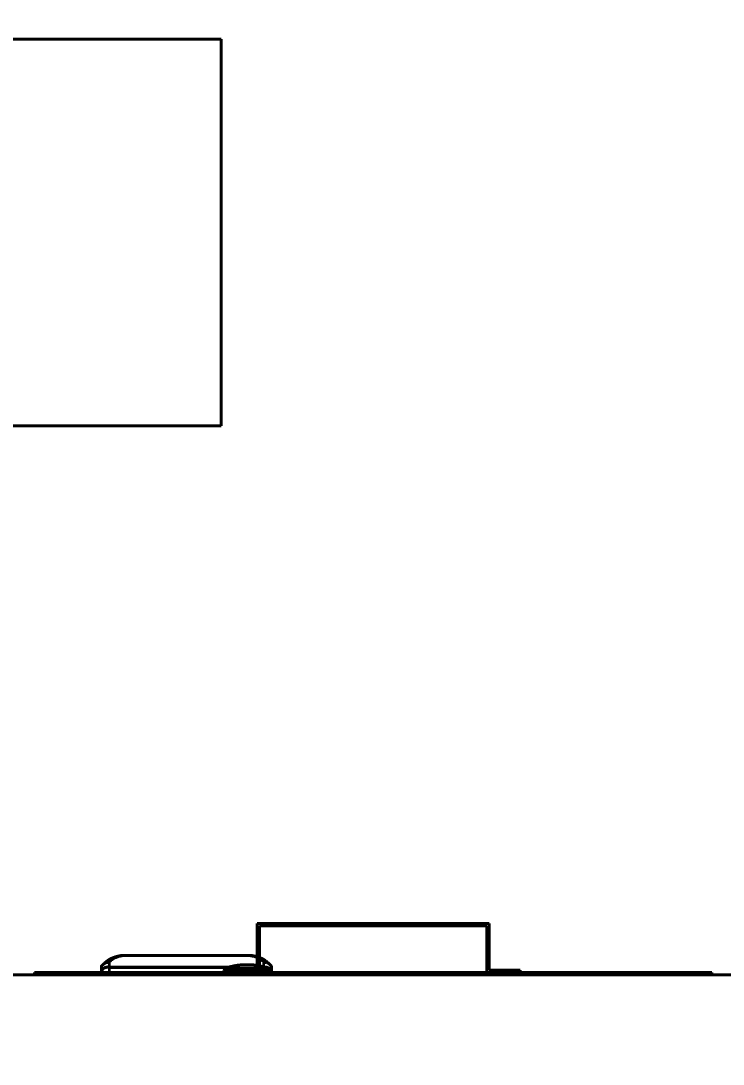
# Model space of a CAD drawing. Header units: millimetres. Extents: x 0 to 11890, y 0 to 8410.
# Drawn here: x 5231 to 5685, y 6522 to 7196 of the extents above; entities that cross this region are included whole.
import ezdxf

# ---------------------------------------------------------------- set-up
doc = ezdxf.new("R2010")
doc.units = ezdxf.units.MM
doc.header["$LTSCALE"] = 10
for name, color, linetype, lineweight in [('가시적인 것(ISO)', 3, 'Continuous', 40), ('가시적인 좁은 것(ISO)', 3, 'Continuous', 35), ('치수(ISO)', 2, 'Continuous', 25)]:
    doc.layers.add(name, color=color, linetype=linetype, lineweight=lineweight)
doc.styles.add('치수 텍스트_PSTEK_POSCO', font='isocp.shx')
doc.dimstyles.new('치수_PSTEK_POSCO', dxfattribs={"dimscale": 10, "dimtxt": 3, "dimasz": 2, "dimexe": 2, "dimexo": 2.5, "dimgap": 1, "dimtad": 1, "dimrnd": 1e-08, "dimdsep": 46, "dimtxsty": '치수 텍스트_PSTEK_POSCO', "dimcen": 0.09, "dimdle": 10, "dimclrd": 7, "dimclre": 7, "dimclrt": 2, "dimadec": 1, "dimazin": 2, "dimtfac": 1, "dimtmove": 0, "dimatfit": 3, "dimfxl": 0, "dimtolj": 1, "dimlwd": -1, "dimlwe": -1, "dimarcsym": 0})

# ---------------------------------------------------------------- blocks, each defined once
blk = doc.blocks.new('*D33')
at = {"layer": 'Defpoints', "color": 0}
for p in [(2184.83, 7619.6), (8116.83, 6944.6), (2184.83, 6219.6)]:
    blk.add_point(p, dxfattribs=at)
at = {"layer": '치수(ISO)', "color": 7}
for p, q in [((2184.83, 6269.6), (2184.83, 7659.6)), ((8116.83, 6994.6), (8116.83, 7659.6)), ((8076.83, 7619.6), (2224.83, 7619.6))]:
    blk.add_line(p, q, dxfattribs=at)
for points in [[(2224.83, 7626.26), (2224.83, 7612.93), (2184.83, 7619.6)], [(8076.83, 7626.26), (8076.83, 7612.93), (8116.83, 7619.6)]]:
    blk.add_solid(points, dxfattribs=at)
at = {"layer": '치수(ISO)', "color": 2, "insert": (5073.92, 7669.62), "char_height": 60, "attachment_point": 4, "style": '치수 텍스트_PSTEK_POSCO'}
blk.add_mtext('\\A1;5932', dxfattribs=at)

msp = doc.modelspace()

# ---------------------------------------------------------------- linework, layer by layer
at = {"layer": '가시적인 것(ISO)'}
for p, q in [((4830.326, 7184.597), (5360.326, 7184.597)), ((5360.326, 6934.597), (5360.326, 7184.597)), ((4830.326, 6934.597), (5360.326, 6934.597)), ((5383.576, 6612.597), (5383.576, 6585.579)), ((5533.576, 6612.597), (5383.576, 6612.597)), ((5533.576, 6582.597), (5533.576, 6612.597)), ((5385.076, 6611.097), (5532.076, 6611.097)), ((5385.076, 6585.303), (5385.076, 6611.097)), ((5532.076, 6611.097), (5532.076, 6581.097)), ((5300.429, 6592.097), (5297.026, 6592.097)), ((5378.627, 6592.097), (5375.224, 6592.097)), ((5372.826, 6591.926), (5302.826, 6591.926)), ((5203.826, 6579.597), (5878.537, 6579.597)), ((5242.576, 6581.097), (5239.576, 6581.097)), ((5239.576, 6581.097), (5239.576, 6579.597)), ((5242.576, 6579.597), (5242.576, 6581.097)), ((5266.576, 6581.097), (5242.576, 6581.097)), ((5266.576, 6581.097), (5268.576, 6581.097)), ((5266.576, 6579.597), (5266.576, 6581.097)), ((5268.576, 6581.097), (5361.835, 6581.097)), ((5268.576, 6581.097), (5268.576, 6579.597)), ((5282.826, 6581.308), (5282.826, 6585.109)), ((5282.826, 6581.097), (5282.826, 6581.308)), ((5361.826, 6580.597), (5361.857, 6582.347)), ((5391.826, 6580.597), (5361.826, 6580.597)), ((5361.826, 6580.597), (5391.826, 6580.597)), ((5361.826, 6580.597), (5361.826, 6579.597)), ((5363.338, 6583.848), (5361.857, 6582.347)), ((5390.315, 6583.848), (5391.796, 6582.347)), ((5391.826, 6580.597), (5391.796, 6582.347)), ((5391.818, 6581.097), (5648.576, 6581.097)), ((5391.826, 6580.597), (5391.826, 6579.597)), ((5392.826, 6585.109), (5392.826, 6581.308)), ((5392.826, 6581.308), (5392.826, 6581.097)), ((5553.576, 6582.597), (5533.576, 6582.597)), ((5553.576, 6581.097), (5553.576, 6582.597)), ((5648.576, 6581.097), (5650.576, 6581.097)), ((5648.576, 6579.597), (5648.576, 6581.097)), ((5674.576, 6581.097), (5650.576, 6581.097)), ((5650.576, 6581.097), (5650.576, 6579.597)), ((5677.576, 6581.097), (5674.576, 6581.097)), ((5674.576, 6581.097), (5674.576, 6579.597)), ((5677.576, 6579.597), (5677.576, 6581.097))]:
    msp.add_line(p, q, dxfattribs=at)
for centre, major_axis, ratio, start_param, end_param in [((5302.826, 6594.513), (6, 0), 0.4311095, 4.3898616, 4.712389), ((5369.621, 6585.2), (-0.053, 0.295), 0.5959472, 6.2789019, 6.2831876), ((5372.826, 6594.513), (6, 0), 0.4311095, 4.712389, 5.0349164)]:
    msp.add_ellipse(centre, major_axis=major_axis, ratio=ratio, start_param=start_param, end_param=end_param, dxfattribs=at)
for points, knots in [([(5294.624, 6591.836), (5294.715, 6591.855), (5294.805, 6591.873), (5294.895, 6591.89), (5294.987, 6591.907), (5295.079, 6591.924), (5295.17, 6591.939), (5295.263, 6591.955), (5295.356, 6591.969), (5295.449, 6591.983), (5295.5, 6591.99), (5295.55, 6591.997), (5295.601, 6592.003), (5295.673, 6592.013), (5295.746, 6592.022), (5295.819, 6592.03), (5295.888, 6592.037), (5295.957, 6592.044), (5296.026, 6592.051), (5296.054, 6592.053), (5296.082, 6592.056), (5296.111, 6592.058), (5296.148, 6592.061), (5296.186, 6592.064), (5296.223, 6592.067), (5296.24, 6592.068), (5296.258, 6592.07), (5296.275, 6592.071), (5296.289, 6592.072), (5296.302, 6592.073), (5296.316, 6592.074), (5296.33, 6592.075), (5296.344, 6592.075), (5296.357, 6592.076), (5296.375, 6592.077), (5296.392, 6592.078), (5296.41, 6592.079), (5296.42, 6592.08), (5296.43, 6592.081), (5296.44, 6592.081), (5296.489, 6592.084), (5296.537, 6592.086), (5296.586, 6592.088), (5296.641, 6592.09), (5296.697, 6592.092), (5296.752, 6592.094), (5296.759, 6592.094), (5296.766, 6592.094), (5296.772, 6592.094), (5296.818, 6592.095), (5296.863, 6592.096), (5296.909, 6592.096), (5296.957, 6592.097), (5297.006, 6592.097), (5297.055, 6592.097), (5297.1, 6592.097), (5297.146, 6592.097), (5297.191, 6592.096), (5297.196, 6592.096), (5297.202, 6592.096), (5297.207, 6592.096), (5297.212, 6592.095), (5297.218, 6592.095), (5297.223, 6592.095), (5297.228, 6592.095), (5297.233, 6592.095), (5297.239, 6592.095), (5297.244, 6592.095), (5297.249, 6592.095), (5297.254, 6592.095), (5297.26, 6592.095), (5297.265, 6592.094), (5297.27, 6592.094), (5297.31, 6592.093), (5297.351, 6592.092), (5297.391, 6592.091), (5297.428, 6592.09), (5297.465, 6592.088), (5297.501, 6592.087), (5297.535, 6592.085), (5297.569, 6592.084), (5297.602, 6592.082), (5297.633, 6592.08), (5297.663, 6592.079), (5297.693, 6592.077), (5297.72, 6592.075), (5297.747, 6592.074), (5297.774, 6592.072), (5297.798, 6592.07), (5297.822, 6592.069), (5297.846, 6592.067), (5297.866, 6592.066), (5297.887, 6592.064), (5297.908, 6592.063), (5297.926, 6592.061), (5297.943, 6592.06), (5297.962, 6592.06), (5297.97, 6592.059), (5297.979, 6592.059), (5297.988, 6592.059)], [0, 0, 0, 0, 0.0002782366, 0.0002782366, 0.0002782366, 0.0005605541, 0.0005605541, 0.0005605541, 0.0008464323, 0.0008464323, 0.0008464323, 0.001001373, 0.001001373, 0.001001373, 0.0012249284, 0.0012249284, 0.0012249284, 0.0014377087, 0.0014377087, 0.0014377087, 0.0015241652, 0.0015241652, 0.0015241652, 0.0016398396, 0.0016398396, 0.0016398396, 0.0016928743, 0.0016928743, 0.0016928743, 0.0017351528, 0.0017351528, 0.0017351528, 0.0017774767, 0.0017774767, 0.0017774767, 0.0018314305, 0.0018314305, 0.0018314305, 0.001862285, 0.001862285, 0.001862285, 0.0020125759, 0.0020125759, 0.0020125759, 0.0021833571, 0.0021833571, 0.0021833571, 0.0022038293, 0.0022038293, 0.0022038293, 0.0023438397, 0.0023438397, 0.0023438397, 0.002494075, 0.002494075, 0.002494075, 0.0026341018, 0.0026341018, 0.0026341018, 0.0026503416, 0.0026503416, 0.0026503416, 0.0026665889, 0.0026665889, 0.0026665889, 0.0026828443, 0.0026828443, 0.0026828443, 0.0026991084, 0.0026991084, 0.0026991084, 0.0027153818, 0.0027153818, 0.0027153818, 0.0028389585, 0.0028389585, 0.0028389585, 0.0029523794, 0.0029523794, 0.0029523794, 0.003055652, 0.003055652, 0.003055652, 0.0031487834, 0.0031487834, 0.0031487834, 0.0032317941, 0.0032317941, 0.0032317941, 0.0033047538, 0.0033047538, 0.0033047538, 0.0033679015, 0.0033679015, 0.0033679015, 0.0034221447, 0.0034221447, 0.0034221447, 0.0034487741, 0.0034487741, 0.0034487741, 0.0034487741]), ([(5300.925, 6592.059), (5300.873, 6592.066), (5300.822, 6592.073), (5300.649, 6592.091), (5300.534, 6592.097), (5300.428, 6592.097)], [-0.883783758, -0.883783758, -0.883783758, -0.883783758, -0.864738122, -0.864738122, -0.81774663, -0.81774663, -0.81774663, -0.81774663]), ([(5375.224, 6592.097), (5375.089, 6592.097), (5374.95, 6592.087), (5374.784, 6592.067), (5374.756, 6592.063), (5374.728, 6592.059)], [0.677428624, 0.677428624, 0.677428624, 0.677428624, 0.744888063, 0.744888063, 0.758175336, 0.758175336, 0.758175336, 0.758175336]), ([(5377.665, 6592.059), (5377.859, 6592.059), (5378.437, 6592.134), (5379.915, 6592.035), (5380.471, 6591.953), (5381.028, 6591.836)], [-0.44873377, -0.44873377, -0.44873377, -0.44873377, -0.17185275, -0.17185275, -0.00000103, -0.00000103, -0.00000103, -0.00000103]), ([(5282.826, 6585.109), (5282.826, 6585.109), (5282.826, 6585.109), (5282.826, 6585.109), (5282.826, 6585.109), (5282.826, 6585.109), (5282.826, 6585.109), (5282.826, 6585.109), (5282.826, 6585.109), (5282.827, 6585.109), (5282.827, 6585.11), (5282.839, 6585.121), (5282.888, 6585.17), (5283.108, 6585.387), (5283.259, 6585.537), (5283.596, 6585.866), (5283.69, 6585.957), (5283.885, 6586.147), (5283.98, 6586.238), (5284.084, 6586.337)], [-0.59188901, -0.59188901, -0.59188901, -0.59188901, -0.59141839, -0.59141839, -0.59088562, -0.59088562, -0.58969579, -0.58969579, -0.58600408, -0.58600408, -0.5549564, -0.5549564, -0.29647262, -0.29647262, -0.10710822, -0.10710822, -0.04732978, -0.04732978, -0.000001, -0.000001, -0.000001, -0.000001]), ([(5284.084, 6586.337), (5284.215, 6586.463), (5284.348, 6586.59), (5284.484, 6586.717), (5284.62, 6586.845), (5284.759, 6586.974), (5284.902, 6587.103), (5284.92, 6587.12), (5284.938, 6587.136), (5284.956, 6587.152), (5285.037, 6587.226), (5285.12, 6587.3), (5285.203, 6587.375), (5285.248, 6587.415), (5285.294, 6587.455), (5285.34, 6587.495), (5285.38, 6587.531), (5285.421, 6587.566), (5285.461, 6587.601), (5285.497, 6587.632), (5285.532, 6587.663), (5285.568, 6587.694), (5285.622, 6587.74), (5285.676, 6587.786), (5285.731, 6587.832), (5285.755, 6587.853), (5285.78, 6587.873), (5285.804, 6587.893), (5285.826, 6587.912), (5285.849, 6587.931), (5285.871, 6587.95), (5285.919, 6587.989), (5285.967, 6588.029), (5286.015, 6588.068), (5286.026, 6588.077), (5286.037, 6588.086), (5286.048, 6588.095), (5286.131, 6588.162), (5286.215, 6588.23), (5286.301, 6588.297), (5286.305, 6588.301), (5286.31, 6588.305), (5286.315, 6588.309), (5286.396, 6588.373), (5286.479, 6588.437), (5286.564, 6588.502), (5286.587, 6588.519), (5286.61, 6588.537), (5286.634, 6588.555), (5286.701, 6588.605), (5286.769, 6588.656), (5286.838, 6588.707), (5286.883, 6588.74), (5286.929, 6588.773), (5286.975, 6588.806), (5287.025, 6588.842), (5287.075, 6588.878), (5287.126, 6588.913), (5287.197, 6588.963), (5287.27, 6589.013), (5287.344, 6589.063), (5287.372, 6589.082), (5287.4, 6589.101), (5287.429, 6589.12), (5287.455, 6589.138), (5287.481, 6589.155), (5287.507, 6589.172), (5287.533, 6589.19), (5287.56, 6589.207), (5287.586, 6589.224), (5287.639, 6589.258), (5287.692, 6589.293), (5287.746, 6589.327), (5287.818, 6589.372), (5287.89, 6589.417), (5287.964, 6589.461), (5288.001, 6589.484), (5288.039, 6589.506), (5288.077, 6589.529), (5288.115, 6589.551), (5288.154, 6589.574), (5288.193, 6589.597), (5288.211, 6589.607), (5288.229, 6589.617), (5288.247, 6589.628), (5288.269, 6589.64), (5288.29, 6589.653), (5288.312, 6589.665), (5288.319, 6589.669), (5288.326, 6589.673), (5288.333, 6589.677), (5288.337, 6589.679), (5288.34, 6589.68), (5288.343, 6589.682), (5288.353, 6589.688), (5288.363, 6589.694), (5288.373, 6589.699), (5288.389, 6589.708), (5288.405, 6589.717), (5288.42, 6589.725), (5288.425, 6589.728), (5288.43, 6589.731), (5288.435, 6589.733), (5288.516, 6589.778), (5288.598, 6589.822), (5288.681, 6589.866), (5288.712, 6589.882), (5288.743, 6589.898), (5288.773, 6589.913), (5288.908, 6589.983), (5289.045, 6590.05), (5289.183, 6590.115), (5289.267, 6590.155), (5289.352, 6590.195), (5289.437, 6590.233), (5289.458, 6590.243), (5289.479, 6590.252), (5289.5, 6590.261), (5289.522, 6590.271), (5289.543, 6590.281), (5289.565, 6590.29), (5289.608, 6590.309), (5289.651, 6590.328), (5289.693, 6590.346), (5289.862, 6590.419), (5290.033, 6590.489), (5290.206, 6590.557), (5290.222, 6590.563), (5290.237, 6590.569), (5290.253, 6590.575), (5290.406, 6590.635), (5290.561, 6590.692), (5290.718, 6590.749), (5290.821, 6590.786), (5290.925, 6590.822), (5291.03, 6590.858), (5291.095, 6590.88), (5291.161, 6590.903), (5291.227, 6590.924), (5291.426, 6590.99), (5291.627, 6591.054), (5291.83, 6591.115), (5291.965, 6591.156), (5292.1, 6591.196), (5292.237, 6591.235), (5292.374, 6591.274), (5292.511, 6591.312), (5292.649, 6591.35), (5292.787, 6591.387), (5292.926, 6591.424), (5293.065, 6591.46), (5293.122, 6591.475), (5293.179, 6591.49), (5293.236, 6591.505), (5293.319, 6591.526), (5293.401, 6591.546), (5293.484, 6591.567), (5293.565, 6591.587), (5293.646, 6591.607), (5293.728, 6591.627), (5293.809, 6591.647), (5293.89, 6591.666), (5293.972, 6591.686), (5294.052, 6591.705), (5294.133, 6591.724), (5294.214, 6591.743), (5294.252, 6591.752), (5294.291, 6591.761), (5294.33, 6591.77)], [0.003233251, 0.003233251, 0.003233251, 0.003233251, 0.004199145, 0.004199145, 0.004199145, 0.00516504, 0.00516504, 0.00516504, 0.005286522, 0.005286522, 0.005286522, 0.0058355, 0.0058355, 0.0058355, 0.006130935, 0.006130935, 0.006130935, 0.006389645, 0.006389645, 0.006389645, 0.006613882, 0.006613882, 0.006613882, 0.006949636, 0.006949636, 0.006949636, 0.007096829, 0.007096829, 0.007096829, 0.007232086, 0.007232086, 0.007232086, 0.00751631, 0.00751631, 0.00751631, 0.007579776, 0.007579776, 0.007579776, 0.008062724, 0.008062724, 0.008062724, 0.00808994, 0.00808994, 0.00808994, 0.008545671, 0.008545671, 0.008545671, 0.008671093, 0.008671093, 0.008671093, 0.009028618, 0.009028618, 0.009028618, 0.009261074, 0.009261074, 0.009261074, 0.009511565, 0.009511565, 0.009511565, 0.009861555, 0.009861555, 0.009861555, 0.009994513, 0.009994513, 0.009994513, 0.010115249, 0.010115249, 0.010115249, 0.010235986, 0.010235986, 0.010235986, 0.01047746, 0.01047746, 0.01047746, 0.01079726, 0.01079726, 0.01079726, 0.010960407, 0.010960407, 0.010960407, 0.011125515, 0.011125515, 0.011125515, 0.011201881, 0.011201881, 0.011201881, 0.011293358, 0.011293358, 0.011293358, 0.011322618, 0.011322618, 0.011322618, 0.011335706, 0.011335706, 0.011335706, 0.011378084, 0.011378084, 0.011378084, 0.011443354, 0.011443354, 0.011443354, 0.011462808, 0.011462808, 0.011462808, 0.011801185, 0.011801185, 0.011801185, 0.011926302, 0.011926302, 0.011926302, 0.012474965, 0.012474965, 0.012474965, 0.012810157, 0.012810157, 0.012810157, 0.012892196, 0.012892196, 0.012892196, 0.012977225, 0.012977225, 0.012977225, 0.013143492, 0.013143492, 0.013143492, 0.013799193, 0.013799193, 0.013799193, 0.013858091, 0.013858091, 0.013858091, 0.014439257, 0.014439257, 0.014439257, 0.014823985, 0.014823985, 0.014823985, 0.015064666, 0.015064666, 0.015064666, 0.01578988, 0.01578988, 0.01578988, 0.016272827, 0.016272827, 0.016272827, 0.016755774, 0.016755774, 0.016755774, 0.017238721, 0.017238721, 0.017238721, 0.017436642, 0.017436642, 0.017436642, 0.017721669, 0.017721669, 0.017721669, 0.01800108, 0.01800108, 0.01800108, 0.018279464, 0.018279464, 0.018279464, 0.018555258, 0.018555258, 0.018555258, 0.018687563, 0.018687563, 0.018687563, 0.018687563]), ([(5284.084, 6586.337), (5284.143, 6586.394), (5284.204, 6586.449), (5284.266, 6586.502), (5284.328, 6586.555), (5284.392, 6586.607), (5284.457, 6586.656), (5284.587, 6586.755), (5284.723, 6586.847), (5284.865, 6586.931), (5284.936, 6586.973), (5285.008, 6587.014), (5285.082, 6587.052), (5285.156, 6587.091), (5285.231, 6587.128), (5285.307, 6587.163), (5285.326, 6587.172), (5285.345, 6587.18), (5285.365, 6587.189), (5285.384, 6587.197), (5285.404, 6587.206), (5285.423, 6587.214), (5285.462, 6587.23), (5285.501, 6587.246), (5285.54, 6587.262), (5285.619, 6587.293), (5285.698, 6587.321), (5285.779, 6587.348), (5285.939, 6587.402), (5286.102, 6587.447), (5286.268, 6587.484), (5286.434, 6587.52), (5286.603, 6587.549), (5286.775, 6587.569), (5286.818, 6587.574), (5286.862, 6587.579), (5286.905, 6587.583), (5286.927, 6587.585), (5286.948, 6587.587), (5286.97, 6587.589), (5286.992, 6587.59), (5287.014, 6587.592), (5287.036, 6587.594), (5287.123, 6587.599), (5287.211, 6587.603), (5287.298, 6587.605), (5287.386, 6587.606), (5287.474, 6587.606), (5287.562, 6587.603), (5287.606, 6587.602), (5287.65, 6587.6), (5287.694, 6587.597), (5287.716, 6587.596), (5287.738, 6587.595), (5287.76, 6587.593), (5287.771, 6587.592), (5287.783, 6587.592), (5287.794, 6587.591), (5287.797, 6587.591), (5287.8, 6587.59), (5287.804, 6587.59), (5287.812, 6587.59), (5287.819, 6587.589), (5287.826, 6587.588)], [0, 0, 0, 0, 0.0002668312, 0.0002668312, 0.0002668312, 0.0005336623, 0.0005336623, 0.0005336623, 0.0010673247, 0.0010673247, 0.0010673247, 0.0013341559, 0.0013341559, 0.0013341559, 0.001600987, 0.001600987, 0.001600987, 0.0016676948, 0.0016676948, 0.0016676948, 0.0017344026, 0.0017344026, 0.0017344026, 0.0018678182, 0.0018678182, 0.0018678182, 0.0021346494, 0.0021346494, 0.0021346494, 0.0026683117, 0.0026683117, 0.0026683117, 0.0032019741, 0.0032019741, 0.0032019741, 0.0033353897, 0.0033353897, 0.0033353897, 0.0034020975, 0.0034020975, 0.0034020975, 0.0034688053, 0.0034688053, 0.0034688053, 0.0037356364, 0.0037356364, 0.0037356364, 0.0040024676, 0.0040024676, 0.0040024676, 0.0041358832, 0.0041358832, 0.0041358832, 0.004202591, 0.004202591, 0.004202591, 0.0042359449, 0.0042359449, 0.0042359449, 0.004246368, 0.004246368, 0.004246368, 0.0042692988, 0.0042692988, 0.0042692988, 0.0042692988]), ([(5294.33, 6591.77), (5294.379, 6591.782), (5294.428, 6591.793), (5294.526, 6591.815), (5294.575, 6591.825), (5294.624, 6591.836)], [0.000000133, 0.000000133, 0.000000133, 0.000000133, 0.015182265, 0.015182265, 0.030364354, 0.030364354, 0.030364354, 0.030364354]), ([(5369.568, 6585.495), (5370.619, 6585.678), (5371.817, 6585.821), (5374.285, 6586.005), (5375.581, 6586.052), (5378.116, 6586.05), (5379.387, 6586.004), (5381.835, 6585.821), (5383.035, 6585.677), (5384.087, 6585.495)], [0, 0, 0, 0, 0.3968552, 0.3968552, 0.7805536, 0.7805536, 1.1574521, 1.1574521, 1.5548257, 1.5548257, 1.5548257, 1.5548257]), ([(5369.941, 6585.557), (5369.934, 6585.557), (5369.927, 6585.557), (5369.911, 6585.555), (5369.903, 6585.554), (5369.896, 6585.553)], [0.0476529539, 0.0476529539, 0.0476529539, 0.0476529539, 0.0501514713, 0.0501514713, 0.052830472, 0.052830472, 0.052830472, 0.052830472]), ([(5381.028, 6591.836), (5381.078, 6591.825), (5381.127, 6591.815), (5381.225, 6591.793), (5381.274, 6591.782), (5381.323, 6591.77)], [0.000001788, 0.000001788, 0.000001788, 0.000001788, 0.015183519, 0.015183519, 0.03036562, 0.03036562, 0.03036562, 0.03036562]), ([(5381.323, 6591.77), (5381.362, 6591.761), (5381.4, 6591.752), (5381.439, 6591.743), (5381.52, 6591.724), (5381.601, 6591.705), (5381.681, 6591.686), (5381.763, 6591.666), (5381.844, 6591.647), (5381.925, 6591.627), (5382.006, 6591.607), (5382.087, 6591.587), (5382.168, 6591.567), (5382.251, 6591.546), (5382.334, 6591.526), (5382.417, 6591.505), (5382.752, 6591.419), (5383.085, 6591.33), (5383.414, 6591.235), (5383.468, 6591.22), (5383.522, 6591.204), (5383.576, 6591.188)], [0, 0, 0, 0, 0.0001328747, 0.0001328747, 0.0001328747, 0.0004097957, 0.0004097957, 0.0004097957, 0.0006892217, 0.0006892217, 0.0006892217, 0.0009688661, 0.0009688661, 0.0009688661, 0.0012553965, 0.0012553965, 0.0012553965, 0.0024185461, 0.0024185461, 0.0024185461, 0.0026103266, 0.0026103266, 0.0026103266, 0.0026103266]), ([(5383.617, 6585.577), (5383.617, 6585.577), (5383.618, 6585.577), (5383.621, 6585.576), (5383.625, 6585.576), (5383.665, 6585.569), (5383.702, 6585.563), (5383.788, 6585.548), (5383.836, 6585.539), (5383.953, 6585.519), (5384.02, 6585.507), (5384.087, 6585.495)], [0, 0, 0, 0, 0.000036883, 0.000036883, 0.001307273, 0.001307273, 0.014858309, 0.014858309, 0.032926571, 0.032926571, 0.058212673, 0.058212673, 0.058212673, 0.058212673]), ([(5383.712, 6585.557), (5383.719, 6585.557), (5383.726, 6585.557), (5383.742, 6585.555), (5383.75, 6585.554), (5383.757, 6585.553)], [-0.0025117235, -0.0025117235, -0.0025117235, -0.0025117235, 0, 0, 0.0026889968, 0.0026889968, 0.0026889968, 0.0026889968]), ([(5384.088, 6585.495), (5384.792, 6585.367), (5385.491, 6585.221), (5386.188, 6585.057), (5386.884, 6584.892), (5387.577, 6584.709), (5388.266, 6584.507), (5388.954, 6584.306), (5389.638, 6584.086), (5390.315, 6583.848)], [0.00004195, 0.00004195, 0.00004195, 0.00004195, 0.33333333, 0.33333333, 0.33333333, 0.66666667, 0.66666667, 0.66666667, 1, 1, 1, 1]), ([(5384.088, 6585.495), (5384.094, 6585.493), (5384.101, 6585.492), (5384.145, 6585.484), (5384.181, 6585.478), (5384.312, 6585.453), (5384.407, 6585.435), (5384.75, 6585.37), (5384.992, 6585.321), (5385.674, 6585.177), (5386.09, 6585.081), (5387.199, 6584.811), (5387.79, 6584.646), (5388.624, 6584.403), (5388.86, 6584.329), (5388.89, 6584.319)], [0.0098066, 0.0098066, 0.0098066, 0.0098066, 0.0124256, 0.0124256, 0.0261798, 0.0261798, 0.0628609, 0.0628609, 0.1607438, 0.1607438, 0.3501151, 0.3501151, 0.7174626, 0.7174626, 1.0979427, 1.0979427, 1.0979427, 1.0979427]), ([(5384.088, 6585.494), (5384.148, 6585.484), (5384.208, 6585.473), (5385.217, 6585.285), (5386.062, 6585.092), (5386.751, 6584.919)], [0.0583895, 0.0583895, 0.0583895, 0.0583895, 0.08111658, 0.08111658, 0.44607613, 0.44607613, 0.44607613, 0.44607613]), ([(5385.076, 6590.697), (5385.19, 6590.656), (5385.303, 6590.613), (5385.415, 6590.569), (5385.426, 6590.565), (5385.436, 6590.561), (5385.447, 6590.557), (5385.468, 6590.548), (5385.49, 6590.54), (5385.512, 6590.531), (5385.544, 6590.518), (5385.576, 6590.505), (5385.608, 6590.493), (5385.672, 6590.467), (5385.735, 6590.441), (5385.799, 6590.414), (5385.853, 6590.392), (5385.906, 6590.369), (5385.959, 6590.346), (5386.002, 6590.328), (5386.045, 6590.309), (5386.088, 6590.29), (5386.117, 6590.277), (5386.146, 6590.265), (5386.174, 6590.252), (5386.188, 6590.246), (5386.202, 6590.239), (5386.216, 6590.233), (5386.301, 6590.195), (5386.386, 6590.155), (5386.47, 6590.115), (5386.616, 6590.046), (5386.76, 6589.975), (5386.901, 6589.902), (5386.925, 6589.89), (5386.948, 6589.878), (5386.972, 6589.866), (5387.055, 6589.822), (5387.137, 6589.778), (5387.218, 6589.733), (5387.23, 6589.727), (5387.241, 6589.721), (5387.252, 6589.715), (5387.261, 6589.709), (5387.27, 6589.704), (5387.28, 6589.699), (5387.285, 6589.696), (5387.29, 6589.693), (5387.295, 6589.69), (5387.3, 6589.688), (5387.305, 6589.685), (5387.31, 6589.682), (5387.32, 6589.677), (5387.329, 6589.672), (5387.339, 6589.666), (5387.367, 6589.65), (5387.396, 6589.634), (5387.424, 6589.617), (5387.436, 6589.611), (5387.448, 6589.604), (5387.46, 6589.597), (5387.504, 6589.571), (5387.548, 6589.545), (5387.592, 6589.519), (5387.625, 6589.5), (5387.657, 6589.48), (5387.689, 6589.461), (5387.763, 6589.417), (5387.835, 6589.372), (5387.906, 6589.327), (5387.909, 6589.325), (5387.913, 6589.323), (5387.916, 6589.321), (5388.022, 6589.254), (5388.125, 6589.187), (5388.226, 6589.119), (5388.254, 6589.1), (5388.282, 6589.082), (5388.309, 6589.063), (5388.382, 6589.014), (5388.453, 6588.965), (5388.524, 6588.915), (5388.576, 6588.879), (5388.627, 6588.843), (5388.678, 6588.806), (5388.722, 6588.774), (5388.766, 6588.743), (5388.809, 6588.711), (5388.856, 6588.676), (5388.902, 6588.642), (5388.948, 6588.608), (5388.971, 6588.591), (5388.994, 6588.574), (5389.017, 6588.556), (5389.04, 6588.539), (5389.062, 6588.522), (5389.085, 6588.505), (5389.171, 6588.439), (5389.255, 6588.374), (5389.338, 6588.309), (5389.341, 6588.306), (5389.345, 6588.303), (5389.349, 6588.3), (5389.435, 6588.232), (5389.52, 6588.164), (5389.603, 6588.097), (5389.614, 6588.087), (5389.626, 6588.078), (5389.638, 6588.068), (5389.686, 6588.029), (5389.734, 6587.989), (5389.781, 6587.95), (5389.803, 6587.931), (5389.825, 6587.913), (5389.847, 6587.895), (5389.872, 6587.874), (5389.897, 6587.853), (5389.921, 6587.832), (5389.976, 6587.786), (5390.03, 6587.74), (5390.084, 6587.694), (5390.12, 6587.663), (5390.156, 6587.632), (5390.191, 6587.601), (5390.232, 6587.566), (5390.272, 6587.531), (5390.313, 6587.496), (5390.359, 6587.455), (5390.404, 6587.415), (5390.449, 6587.375), (5390.533, 6587.3), (5390.616, 6587.226), (5390.697, 6587.152), (5390.715, 6587.136), (5390.733, 6587.12), (5390.751, 6587.103), (5390.893, 6586.974), (5391.032, 6586.846), (5391.167, 6586.718), (5391.304, 6586.59), (5391.438, 6586.463), (5391.569, 6586.337)], [0.004422817, 0.004422817, 0.004422817, 0.004422817, 0.004844331, 0.004844331, 0.004844331, 0.004884079, 0.004884079, 0.004884079, 0.004965439, 0.004965439, 0.004965439, 0.005086547, 0.005086547, 0.005086547, 0.005328764, 0.005328764, 0.005328764, 0.00553487, 0.00553487, 0.00553487, 0.005700532, 0.005700532, 0.005700532, 0.005813197, 0.005813197, 0.005813197, 0.005867123, 0.005867123, 0.005867123, 0.006202047, 0.006202047, 0.006202047, 0.006782063, 0.006782063, 0.006782063, 0.006878157, 0.006878157, 0.006878157, 0.00721921, 0.00721921, 0.00721921, 0.007266496, 0.007266496, 0.007266496, 0.007304764, 0.007304764, 0.007304764, 0.00732705, 0.00732705, 0.00732705, 0.007347585, 0.007347585, 0.007347585, 0.007387604, 0.007387604, 0.007387604, 0.007508713, 0.007508713, 0.007508713, 0.007560329, 0.007560329, 0.007560329, 0.007750929, 0.007750929, 0.007750929, 0.007893939, 0.007893939, 0.007893939, 0.008219986, 0.008219986, 0.008219986, 0.008235362, 0.008235362, 0.008235362, 0.008719795, 0.008719795, 0.008719795, 0.008852523, 0.008852523, 0.008852523, 0.009204228, 0.009204228, 0.009204228, 0.009463177, 0.009463177, 0.009463177, 0.009688661, 0.009688661, 0.009688661, 0.009930878, 0.009930878, 0.009930878, 0.010051986, 0.010051986, 0.010051986, 0.010173094, 0.010173094, 0.010173094, 0.01063631, 0.01063631, 0.01063631, 0.010657527, 0.010657527, 0.010657527, 0.011141961, 0.011141961, 0.011141961, 0.011209703, 0.011209703, 0.011209703, 0.011493975, 0.011493975, 0.011493975, 0.011626394, 0.011626394, 0.011626394, 0.011776572, 0.011776572, 0.011776572, 0.012110827, 0.012110827, 0.012110827, 0.012337126, 0.012337126, 0.012337126, 0.01259526, 0.01259526, 0.01259526, 0.012892149, 0.012892149, 0.012892149, 0.013442277, 0.013442277, 0.013442277, 0.013564126, 0.013564126, 0.013564126, 0.014529867, 0.014529867, 0.014529867, 0.015501858, 0.015501858, 0.015501858, 0.015501858]), ([(5391.569, 6586.337), (5391.51, 6586.394), (5391.449, 6586.449), (5391.387, 6586.502), (5391.325, 6586.555), (5391.261, 6586.607), (5391.196, 6586.656), (5391.065, 6586.755), (5390.929, 6586.847), (5390.788, 6586.931), (5390.717, 6586.973), (5390.645, 6587.014), (5390.571, 6587.052), (5390.497, 6587.091), (5390.422, 6587.128), (5390.346, 6587.163), (5390.327, 6587.172), (5390.307, 6587.18), (5390.288, 6587.189), (5390.269, 6587.197), (5390.249, 6587.206), (5390.23, 6587.214), (5390.191, 6587.23), (5390.152, 6587.246), (5390.112, 6587.262), (5390.034, 6587.293), (5389.954, 6587.321), (5389.874, 6587.348), (5389.714, 6587.402), (5389.551, 6587.447), (5389.385, 6587.484), (5389.218, 6587.52), (5389.049, 6587.549), (5388.877, 6587.569), (5388.834, 6587.574), (5388.791, 6587.579), (5388.748, 6587.583), (5388.726, 6587.585), (5388.704, 6587.587), (5388.683, 6587.589), (5388.661, 6587.59), (5388.639, 6587.592), (5388.617, 6587.594), (5388.53, 6587.599), (5388.442, 6587.603), (5388.355, 6587.605), (5388.267, 6587.606), (5388.179, 6587.606), (5388.091, 6587.603), (5388.047, 6587.602), (5388.003, 6587.6), (5387.959, 6587.597), (5387.937, 6587.596), (5387.915, 6587.595), (5387.892, 6587.593), (5387.881, 6587.592), (5387.87, 6587.592), (5387.859, 6587.591), (5387.856, 6587.591), (5387.852, 6587.59), (5387.849, 6587.59), (5387.841, 6587.59), (5387.834, 6587.589), (5387.826, 6587.588)], [0, 0, 0, 0, 0.0002668383, 0.0002668383, 0.0002668383, 0.0005336766, 0.0005336766, 0.0005336766, 0.0010673532, 0.0010673532, 0.0010673532, 0.0013341915, 0.0013341915, 0.0013341915, 0.0016010298, 0.0016010298, 0.0016010298, 0.0016677393, 0.0016677393, 0.0016677393, 0.0017344489, 0.0017344489, 0.0017344489, 0.001867868, 0.001867868, 0.001867868, 0.0021347063, 0.0021347063, 0.0021347063, 0.0026683829, 0.0026683829, 0.0026683829, 0.0032020595, 0.0032020595, 0.0032020595, 0.0033354787, 0.0033354787, 0.0033354787, 0.0034021882, 0.0034021882, 0.0034021882, 0.0034688978, 0.0034688978, 0.0034688978, 0.0037357361, 0.0037357361, 0.0037357361, 0.0040025744, 0.0040025744, 0.0040025744, 0.0041359935, 0.0041359935, 0.0041359935, 0.0042027031, 0.0042027031, 0.0042027031, 0.0042360579, 0.0042360579, 0.0042360579, 0.0042464813, 0.0042464813, 0.0042464813, 0.0042694127, 0.0042694127, 0.0042694127, 0.0042694127]), ([(5391.569, 6586.337), (5391.673, 6586.238), (5391.767, 6586.147), (5391.963, 6585.958), (5392.056, 6585.866), (5392.393, 6585.537), (5392.544, 6585.387), (5392.764, 6585.17), (5392.814, 6585.121), (5392.825, 6585.11), (5392.826, 6585.109), (5392.826, 6585.109), (5392.826, 6585.109), (5392.826, 6585.109), (5392.826, 6585.109), (5392.826, 6585.109), (5392.826, 6585.109), (5392.826, 6585.109), (5392.826, 6585.109), (5392.826, 6585.109)], [0.000001, 0.000001, 0.000001, 0.000001, 0.04730973, 0.04730973, 0.10705499, 0.10705499, 0.29630508, 0.29630508, 0.55492902, 0.55492902, 0.58599775, 0.58599775, 0.58969143, 0.58969143, 0.59088145, 0.59088145, 0.59141442, 0.59141442, 0.59188518, 0.59188518, 0.59188518, 0.59188518]), ([(5361.857, 6582.347), (5361.857, 6582.347), (5361.91, 6582.346), (5362.122, 6582.346), (5362.283, 6582.346), (5362.926, 6582.347), (5363.567, 6582.346), (5364.938, 6582.346), (5365.556, 6582.347), (5366.93, 6582.347), (5367.683, 6582.346), (5369.106, 6582.346), (5369.75, 6582.347), (5371.419, 6582.347), (5372.469, 6582.346), (5374.626, 6582.346), (5375.724, 6582.347), (5376.826, 6582.347)], [-2.3537936, -2.3537936, -2.3537936, -2.3537936, -2.1354971, -2.1354971, -1.914851, -1.914851, -1.4676973, -1.4676973, -1.1767399, -1.1767399, -0.8847131, -0.8847131, -0.6629369, -0.6629369, -0.3306646, -0.3306646, -0.0000411, -0.0000411, -0.0000411, -0.0000411]), ([(5376.826, 6583.849), (5375.855, 6583.849), (5374.882, 6583.849), (5372.991, 6583.849), (5372.069, 6583.849), (5370.6, 6583.849), (5370.034, 6583.849), (5368.769, 6583.849), (5368.089, 6583.849), (5366.844, 6583.849), (5366.278, 6583.849), (5365.413, 6583.849), (5365.083, 6583.849), (5364.353, 6583.848), (5364.01, 6583.849), (5363.52, 6583.849), (5363.375, 6583.848), (5363.338, 6583.848)], [-2.0628486, -2.0628486, -2.0628486, -2.0628486, -1.7704666, -1.7704666, -1.480102, -1.480102, -1.2877097, -1.2877097, -1.0304041, -1.0304041, -0.7725306, -0.7725306, -0.5820599, -0.5820599, -0.2931034, -0.2931034, -0.0001156, -0.0001156, -0.0001156, -0.0001156]), ([(5364.761, 6584.319), (5364.761, 6584.319), (5364.761, 6584.319), (5364.761, 6584.319), (5364.762, 6584.319), (5364.767, 6584.321), (5364.774, 6584.323), (5364.784, 6584.326)], [0.063667819, 0.063667819, 0.063667819, 0.063667819, 0.064258355, 0.064258355, 0.081479694, 0.081479694, 0.130769452, 0.130769452, 0.130769452, 0.130769452]), ([(5390.315, 6583.848), (5390.278, 6583.848), (5390.133, 6583.849), (5389.643, 6583.849), (5389.3, 6583.848), (5388.57, 6583.849), (5388.24, 6583.849), (5387.375, 6583.849), (5386.809, 6583.849), (5385.564, 6583.849), (5384.884, 6583.849), (5383.619, 6583.849), (5383.053, 6583.849), (5381.584, 6583.849), (5380.662, 6583.849), (5378.77, 6583.849), (5377.798, 6583.849), (5376.826, 6583.849)], [-2.056771, -2.056771, -2.056771, -2.056771, -1.7646103, -1.7646103, -1.4765071, -1.4765071, -1.2865988, -1.2865988, -1.0294742, -1.0294742, -0.772916, -0.772916, -0.5810772, -0.5810772, -0.2915479, -0.2915479, -0.0000288, -0.0000288, -0.0000288, -0.0000288]), ([(5376.826, 6582.347), (5377.929, 6582.347), (5379.027, 6582.346), (5381.183, 6582.346), (5382.234, 6582.347), (5383.903, 6582.347), (5384.547, 6582.346), (5385.969, 6582.346), (5386.723, 6582.347), (5388.097, 6582.347), (5388.715, 6582.346), (5390.086, 6582.346), (5390.727, 6582.347), (5391.37, 6582.346), (5391.53, 6582.346), (5391.743, 6582.346), (5391.796, 6582.347), (5391.796, 6582.347)], [-2.3533188, -2.3533188, -2.3533188, -2.3533188, -2.0227648, -2.0227648, -1.6905623, -1.6905623, -1.4688328, -1.4688328, -1.1768673, -1.1768673, -0.885971, -0.885971, -0.4389128, -0.4389128, -0.2183137, -0.2183137, -0.000061, -0.000061, -0.000061, -0.000061]), ([(5387.203, 6584.803), (5387.39, 6584.754), (5387.563, 6584.707), (5387.802, 6584.64), (5387.879, 6584.619), (5387.976, 6584.591), (5388, 6584.584), (5388.499, 6584.442), (5388.79, 6584.35), (5388.878, 6584.323), (5388.883, 6584.321), (5388.888, 6584.32), (5388.889, 6584.32), (5388.89, 6584.319)], [0.5302131, 0.5302131, 0.5302131, 0.5302131, 0.64052606, 0.64052606, 0.69719417, 0.69719417, 0.71607877, 0.71607877, 1.09896964, 1.09896964, 1.13530184, 1.13530184, 1.14724742, 1.14724742, 1.14724742, 1.14724742])]:
    msp.add_open_spline(points, degree=3, knots=knots, dxfattribs=at)
for points in [[(5369.566, 6585.495), (5368.862, 6585.367), (5367.462, 6585.075), (5365.382, 6584.526), (5364.015, 6584.086), (5363.338, 6583.848)], [(5369.567, 6585.495), (5369.567, 6585.495), (5369.567, 6585.495), (5369.567, 6585.495)], [(5383.757, 6585.553), (5383.867, 6585.534), (5383.975, 6585.515), (5384.082, 6585.496)], [(5364.762, 6584.319), (5364.769, 6584.321), (5364.79, 6584.328), (5364.824, 6584.338)], [(5388.623, 6584.401), (5388.783, 6584.353), (5388.872, 6584.325), (5388.89, 6584.319)]]:
    msp.add_open_spline(points, degree=3, dxfattribs=at)
at = {"layer": '가시적인 좁은 것(ISO)'}
for p, q in [((5287.826, 6587.588), (5287.826, 6584.727)), ((5297.988, 6592.059), (5300.925, 6592.059)), ((5374.728, 6592.059), (5377.665, 6592.059)), ((5387.826, 6584.727), (5387.826, 6587.588)), ((5287.826, 6584.268), (5287.826, 6584.727)), ((5287.826, 6584.727), (5366.167, 6584.727)), ((5287.826, 6584.268), (5287.826, 6581.097)), ((5287.826, 6584.268), (5364.599, 6584.268)), ((5376.826, 6583.849), (5376.826, 6582.347)), ((5387.486, 6584.727), (5387.826, 6584.727)), ((5387.826, 6584.727), (5387.826, 6584.633))]:
    msp.add_line(p, q, dxfattribs=at)
for centre, major_axis, ratio, start_param, end_param in [((5369.621, 6585.2), (-0.053, 0.295), 0.5959472, 0.0000023, 0.0037074), ((5287.826, 6581.308), (5, 0), 0.6839043, 1.5707963, 3.1415927), ((5287.826, 6581.308), (5, 0), 0.5920744, 1.5707963, 3.1415927), ((5387.826, 6581.308), (-5, 0), 0.6839043, 3.1415927, 4.712389), ((5387.826, 6581.308), (-5, 0), 0.5920744, 3.1415927, 4.3129713)]:
    msp.add_ellipse(centre, major_axis=major_axis, ratio=ratio, start_param=start_param, end_param=end_param, dxfattribs=at)
for points, knots in [([(5297.988, 6592.059), (5297.714, 6591.998), (5297.44, 6591.937), (5297.167, 6591.876), (5297.091, 6591.859), (5297.015, 6591.843), (5296.94, 6591.826), (5296.932, 6591.824), (5296.924, 6591.822), (5296.917, 6591.821), (5296.905, 6591.818), (5296.894, 6591.816), (5296.883, 6591.813), (5296.873, 6591.811), (5296.864, 6591.809), (5296.854, 6591.807), (5296.845, 6591.805), (5296.836, 6591.803), (5296.826, 6591.801), (5296.788, 6591.792), (5296.75, 6591.784), (5296.713, 6591.775), (5296.709, 6591.775), (5296.706, 6591.774), (5296.703, 6591.773), (5296.56, 6591.741), (5296.417, 6591.709), (5296.274, 6591.677), (5296.269, 6591.676), (5296.264, 6591.675), (5296.259, 6591.674), (5295.979, 6591.611), (5295.7, 6591.547), (5295.423, 6591.483), (5295.401, 6591.478), (5295.379, 6591.472), (5295.358, 6591.467), (5295.283, 6591.45), (5295.208, 6591.432), (5295.134, 6591.414), (5295.06, 6591.397), (5294.986, 6591.379), (5294.912, 6591.361), (5294.803, 6591.334), (5294.694, 6591.307), (5294.585, 6591.28), (5294.548, 6591.27), (5294.51, 6591.261), (5294.472, 6591.251), (5294.235, 6591.191), (5294, 6591.128), (5293.769, 6591.064), (5293.718, 6591.049), (5293.666, 6591.035), (5293.615, 6591.02), (5293.401, 6590.959), (5293.19, 6590.895), (5292.983, 6590.829), (5292.921, 6590.809), (5292.86, 6590.789), (5292.799, 6590.769), (5292.733, 6590.748), (5292.668, 6590.726), (5292.604, 6590.703), (5292.572, 6590.693), (5292.541, 6590.682), (5292.51, 6590.671), (5292.479, 6590.66), (5292.448, 6590.649), (5292.418, 6590.638), (5292.415, 6590.637), (5292.411, 6590.636), (5292.408, 6590.635), (5292.35, 6590.614), (5292.293, 6590.593), (5292.236, 6590.571), (5292.167, 6590.546), (5292.099, 6590.52), (5292.032, 6590.493), (5291.982, 6590.474), (5291.933, 6590.454), (5291.885, 6590.435), (5291.812, 6590.405), (5291.74, 6590.375), (5291.669, 6590.345), (5291.64, 6590.332), (5291.61, 6590.319), (5291.581, 6590.306), (5291.571, 6590.302), (5291.561, 6590.297), (5291.552, 6590.293), (5291.532, 6590.285), (5291.513, 6590.276), (5291.494, 6590.267), (5291.437, 6590.241), (5291.38, 6590.215), (5291.324, 6590.189), (5291.294, 6590.175), (5291.265, 6590.161), (5291.236, 6590.146), (5291.156, 6590.107), (5291.077, 6590.068), (5291, 6590.027), (5290.979, 6590.017), (5290.959, 6590.006), (5290.938, 6589.995), (5290.907, 6589.978), (5290.877, 6589.962), (5290.846, 6589.945), (5290.834, 6589.938), (5290.821, 6589.931), (5290.809, 6589.924), (5290.805, 6589.922), (5290.8, 6589.919), (5290.796, 6589.917), (5290.794, 6589.916), (5290.792, 6589.915), (5290.79, 6589.914), (5290.784, 6589.91), (5290.778, 6589.907), (5290.771, 6589.903), (5290.747, 6589.889), (5290.722, 6589.875), (5290.698, 6589.861), (5290.685, 6589.853), (5290.672, 6589.846), (5290.659, 6589.838), (5290.623, 6589.817), (5290.588, 6589.797), (5290.554, 6589.776), (5290.507, 6589.747), (5290.46, 6589.718), (5290.415, 6589.69), (5290.408, 6589.685), (5290.401, 6589.681), (5290.395, 6589.677), (5290.31, 6589.623), (5290.228, 6589.569), (5290.147, 6589.514), (5290.064, 6589.458), (5289.983, 6589.402), (5289.903, 6589.345), (5289.899, 6589.342), (5289.895, 6589.339), (5289.891, 6589.336), (5289.817, 6589.283), (5289.744, 6589.229), (5289.672, 6589.175), (5289.663, 6589.168), (5289.655, 6589.162), (5289.646, 6589.156), (5289.579, 6589.105), (5289.513, 6589.054), (5289.447, 6589.003), (5289.435, 6588.993), (5289.422, 6588.983), (5289.409, 6588.973), (5289.385, 6588.954), (5289.361, 6588.935), (5289.337, 6588.916), (5289.301, 6588.887), (5289.265, 6588.858), (5289.229, 6588.829), (5289.213, 6588.815), (5289.196, 6588.802), (5289.18, 6588.788), (5289.142, 6588.757), (5289.104, 6588.726), (5289.067, 6588.696), (5289.05, 6588.682), (5289.033, 6588.668), (5289.017, 6588.654), (5288.996, 6588.637), (5288.976, 6588.62), (5288.956, 6588.602), (5288.882, 6588.54), (5288.81, 6588.478), (5288.738, 6588.416), (5288.694, 6588.378), (5288.65, 6588.339), (5288.606, 6588.301), (5288.579, 6588.277), (5288.551, 6588.253), (5288.524, 6588.228), (5288.454, 6588.166), (5288.384, 6588.103), (5288.315, 6588.04), (5288.28, 6588.009), (5288.245, 6587.977), (5288.211, 6587.946), (5288.108, 6587.851), (5288.006, 6587.757), (5287.905, 6587.662), (5287.879, 6587.638), (5287.853, 6587.613), (5287.826, 6587.588)], [0, 0, 0, 0, 0.000941226, 0.000941226, 0.000941226, 0.001201193, 0.001201193, 0.001201193, 0.001227264, 0.001227264, 0.001227264, 0.001266185, 0.001266185, 0.001266185, 0.001298681, 0.001298681, 0.001298681, 0.001331177, 0.001331177, 0.001331177, 0.001461161, 0.001461161, 0.001461161, 0.001472717, 0.001472717, 0.001472717, 0.001963622, 0.001963622, 0.001963622, 0.001981148, 0.001981148, 0.001981148, 0.002945433, 0.002945433, 0.002945433, 0.003021715, 0.003021715, 0.003021715, 0.003282008, 0.003282008, 0.003282008, 0.003542231, 0.003542231, 0.003542231, 0.003927245, 0.003927245, 0.003927245, 0.004062017, 0.004062017, 0.004062017, 0.004909056, 0.004909056, 0.004909056, 0.005097908, 0.005097908, 0.005097908, 0.005890867, 0.005890867, 0.005890867, 0.00612767, 0.00612767, 0.00612767, 0.006381772, 0.006381772, 0.006381772, 0.006504499, 0.006504499, 0.006504499, 0.006627225, 0.006627225, 0.006627225, 0.006639885, 0.006639885, 0.006639885, 0.006872678, 0.006872678, 0.006872678, 0.007155595, 0.007155595, 0.007155595, 0.007363584, 0.007363584, 0.007363584, 0.007678194, 0.007678194, 0.007678194, 0.007809907, 0.007809907, 0.007809907, 0.007854489, 0.007854489, 0.007854489, 0.007941877, 0.007941877, 0.007941877, 0.008205599, 0.008205599, 0.008205599, 0.008345395, 0.008345395, 0.008345395, 0.008731939, 0.008731939, 0.008731939, 0.0088363, 0.0088363, 0.0088363, 0.008994563, 0.008994563, 0.008994563, 0.009060163, 0.009060163, 0.009060163, 0.009081753, 0.009081753, 0.009081753, 0.009092955, 0.009092955, 0.009092955, 0.00912574, 0.00912574, 0.00912574, 0.00925683, 0.00925683, 0.00925683, 0.009327206, 0.009327206, 0.009327206, 0.009518765, 0.009518765, 0.009518765, 0.009780407, 0.009780407, 0.009780407, 0.009818111, 0.009818111, 0.009818111, 0.010302942, 0.010302942, 0.010302942, 0.010799923, 0.010799923, 0.010799923, 0.01082464, 0.01082464, 0.01082464, 0.011290828, 0.011290828, 0.011290828, 0.011345653, 0.011345653, 0.011345653, 0.011781734, 0.011781734, 0.011781734, 0.011866099, 0.011866099, 0.011866099, 0.012027187, 0.012027187, 0.012027187, 0.012272639, 0.012272639, 0.012272639, 0.012386176, 0.012386176, 0.012386176, 0.012646356, 0.012646356, 0.012646356, 0.012763545, 0.012763545, 0.012763545, 0.012906512, 0.012906512, 0.012906512, 0.013426705, 0.013426705, 0.013426705, 0.013745356, 0.013745356, 0.013745356, 0.013946774, 0.013946774, 0.013946774, 0.014466737, 0.014466737, 0.014466737, 0.014727167, 0.014727167, 0.014727167, 0.015506409, 0.015506409, 0.015506409, 0.015708978, 0.015708978, 0.015708978, 0.015708978]), ([(5384.088, 6585.495), (5383.854, 6585.535), (5383.626, 6585.572), (5383.404, 6585.605), (5383.183, 6585.638), (5382.968, 6585.668), (5382.757, 6585.695), (5382.547, 6585.722), (5382.34, 6585.747), (5382.133, 6585.77), (5381.926, 6585.793), (5381.717, 6585.815), (5381.503, 6585.836), (5381.288, 6585.856), (5381.068, 6585.876), (5380.839, 6585.894), (5380.611, 6585.913), (5380.374, 6585.93), (5380.136, 6585.945), (5379.899, 6585.961), (5379.66, 6585.974), (5379.431, 6585.986), (5379.202, 6585.997), (5378.983, 6586.007), (5378.769, 6586.015), (5378.556, 6586.023), (5378.347, 6586.029), (5378.137, 6586.034), (5377.928, 6586.039), (5377.717, 6586.043), (5377.506, 6586.046), (5377.294, 6586.049), (5377.082, 6586.05), (5376.872, 6586.05), (5376.662, 6586.051), (5376.454, 6586.05), (5376.25, 6586.047), (5376.045, 6586.045), (5375.843, 6586.042), (5375.647, 6586.037), (5375.45, 6586.033), (5375.258, 6586.028), (5375.075, 6586.021), (5374.892, 6586.015), (5374.717, 6586.009), (5374.548, 6586.001), (5374.379, 6585.994), (5374.215, 6585.986), (5374.05, 6585.977), (5373.885, 6585.968), (5373.718, 6585.958), (5373.552, 6585.948), (5373.385, 6585.937), (5373.217, 6585.925), (5373.052, 6585.913), (5372.886, 6585.9), (5372.723, 6585.887), (5372.563, 6585.873), (5372.403, 6585.86), (5372.246, 6585.845), (5372.091, 6585.83), (5371.936, 6585.815), (5371.782, 6585.799), (5371.626, 6585.782), (5371.469, 6585.765), (5371.31, 6585.747), (5371.142, 6585.726), (5370.975, 6585.705), (5370.799, 6585.683), (5370.618, 6585.658), (5370.437, 6585.633), (5370.25, 6585.606), (5370.074, 6585.578), (5369.897, 6585.551), (5369.73, 6585.523), (5369.567, 6585.495)], [0, 0, 0, 0, 0.04, 0.04, 0.04, 0.08, 0.08, 0.08, 0.12, 0.12, 0.12, 0.16, 0.16, 0.16, 0.2, 0.2, 0.2, 0.24, 0.24, 0.24, 0.28, 0.28, 0.28, 0.32, 0.32, 0.32, 0.36, 0.36, 0.36, 0.4, 0.4, 0.4, 0.44, 0.44, 0.44, 0.48, 0.48, 0.48, 0.52, 0.52, 0.52, 0.56, 0.56, 0.56, 0.6, 0.6, 0.6, 0.64, 0.64, 0.64, 0.68, 0.68, 0.68, 0.72, 0.72, 0.72, 0.76, 0.76, 0.76, 0.8, 0.8, 0.8, 0.84, 0.84, 0.84, 0.88, 0.88, 0.88, 0.92, 0.92, 0.92, 0.96, 0.96, 0.96, 0.99998485, 0.99998485, 0.99998485, 0.99998485]), ([(5383.576, 6590.511), (5383.513, 6590.535), (5383.449, 6590.56), (5383.384, 6590.584), (5383.338, 6590.601), (5383.291, 6590.618), (5383.245, 6590.635), (5383.116, 6590.681), (5382.986, 6590.725), (5382.854, 6590.769), (5382.784, 6590.792), (5382.714, 6590.815), (5382.643, 6590.838), (5382.445, 6590.901), (5382.243, 6590.961), (5382.037, 6591.02), (5381.979, 6591.037), (5381.921, 6591.053), (5381.863, 6591.07), (5381.639, 6591.132), (5381.411, 6591.192), (5381.181, 6591.251), (5381.138, 6591.262), (5381.095, 6591.273), (5381.052, 6591.284), (5380.949, 6591.31), (5380.845, 6591.335), (5380.741, 6591.361), (5380.667, 6591.379), (5380.593, 6591.397), (5380.519, 6591.414), (5380.444, 6591.432), (5380.37, 6591.45), (5380.295, 6591.467), (5380.27, 6591.473), (5380.244, 6591.479), (5380.218, 6591.485), (5379.945, 6591.549), (5379.67, 6591.612), (5379.394, 6591.674), (5379.386, 6591.676), (5379.379, 6591.677), (5379.371, 6591.679), (5379.229, 6591.711), (5379.087, 6591.743), (5378.945, 6591.774), (5378.905, 6591.783), (5378.866, 6591.792), (5378.827, 6591.801), (5378.817, 6591.803), (5378.808, 6591.805), (5378.798, 6591.807), (5378.789, 6591.809), (5378.779, 6591.811), (5378.77, 6591.813), (5378.757, 6591.816), (5378.744, 6591.819), (5378.731, 6591.822), (5378.725, 6591.823), (5378.719, 6591.824), (5378.713, 6591.826), (5378.638, 6591.843), (5378.562, 6591.859), (5378.486, 6591.876), (5378.212, 6591.937), (5377.938, 6591.998), (5377.665, 6592.059)], [0.0085277805, 0.0085277805, 0.0085277805, 0.0085277805, 0.008791321, 0.008791321, 0.008791321, 0.0089797293, 0.0089797293, 0.0089797293, 0.0094952006, 0.0094952006, 0.0094952006, 0.0097681344, 0.0097681344, 0.0097681344, 0.0105296385, 0.0105296385, 0.0105296385, 0.0107449479, 0.0107449479, 0.0107449479, 0.0115679355, 0.0115679355, 0.0115679355, 0.0117217613, 0.0117217613, 0.0117217613, 0.0120882577, 0.0120882577, 0.0120882577, 0.0123486207, 0.0123486207, 0.0123486207, 0.0126089795, 0.0126089795, 0.0126089795, 0.0126985748, 0.0126985748, 0.0126985748, 0.0136492544, 0.0136492544, 0.0136492544, 0.0136753882, 0.0136753882, 0.0136753882, 0.0141637949, 0.0141637949, 0.0141637949, 0.0142987937, 0.0142987937, 0.0142987937, 0.0143312664, 0.0143312664, 0.0143312664, 0.014363739, 0.014363739, 0.014363739, 0.0144079983, 0.0144079983, 0.0144079983, 0.0144286842, 0.0144286842, 0.0144286842, 0.014688465, 0.014688465, 0.014688465, 0.0156290151, 0.0156290151, 0.0156290151, 0.0156290151]), ([(5387.826, 6587.588), (5387.8, 6587.613), (5387.774, 6587.638), (5387.748, 6587.662), (5387.647, 6587.757), (5387.545, 6587.851), (5387.442, 6587.946), (5387.407, 6587.977), (5387.373, 6588.009), (5387.338, 6588.04), (5387.269, 6588.103), (5387.199, 6588.166), (5387.129, 6588.228), (5387.101, 6588.253), (5387.074, 6588.277), (5387.047, 6588.301), (5387.003, 6588.339), (5386.959, 6588.378), (5386.915, 6588.416), (5386.843, 6588.478), (5386.771, 6588.54), (5386.697, 6588.602), (5386.677, 6588.619), (5386.657, 6588.636), (5386.637, 6588.653), (5386.62, 6588.667), (5386.603, 6588.681), (5386.586, 6588.696), (5386.549, 6588.726), (5386.511, 6588.757), (5386.473, 6588.788), (5386.457, 6588.801), (5386.441, 6588.814), (5386.425, 6588.827), (5386.365, 6588.876), (5386.305, 6588.925), (5386.244, 6588.973), (5386.232, 6588.982), (5386.22, 6588.991), (5386.208, 6589.001), (5386.142, 6589.053), (5386.075, 6589.104), (5386.007, 6589.156), (5385.999, 6589.161), (5385.992, 6589.167), (5385.984, 6589.173), (5385.911, 6589.227), (5385.837, 6589.282), (5385.761, 6589.336), (5385.758, 6589.338), (5385.755, 6589.341), (5385.752, 6589.343), (5385.673, 6589.399), (5385.593, 6589.455), (5385.511, 6589.511), (5385.429, 6589.567), (5385.345, 6589.622), (5385.259, 6589.677), (5385.252, 6589.681), (5385.245, 6589.685), (5385.238, 6589.69), (5385.193, 6589.718), (5385.146, 6589.747), (5385.099, 6589.776), (5385.091, 6589.78), (5385.084, 6589.785), (5385.076, 6589.789)], [0, 0, 0, 0, 0.0002013976, 0.0002013976, 0.0002013976, 0.0009768134, 0.0009768134, 0.0009768134, 0.0012355836, 0.0012355836, 0.0012355836, 0.0017532066, 0.0017532066, 0.0017532066, 0.0019536269, 0.0019536269, 0.0019536269, 0.002271266, 0.002271266, 0.002271266, 0.0027898385, 0.0027898385, 0.0027898385, 0.0029304403, 0.0029304403, 0.0029304403, 0.0030493513, 0.0030493513, 0.0030493513, 0.0033090119, 0.0033090119, 0.0033090119, 0.0034188471, 0.0034188471, 0.0034188471, 0.0038281962, 0.0038281962, 0.0038281962, 0.0039072538, 0.0039072538, 0.0039072538, 0.004346895, 0.004346895, 0.004346895, 0.0043956605, 0.0043956605, 0.0043956605, 0.0048650123, 0.0048650123, 0.0048650123, 0.0048840672, 0.0048840672, 0.0048840672, 0.0053724739, 0.0053724739, 0.0053724739, 0.0058608807, 0.0058608807, 0.0058608807, 0.0058989904, 0.0058989904, 0.0058989904, 0.0061568868, 0.0061568868, 0.0061568868, 0.0061977009, 0.0061977009, 0.0061977009, 0.0061977009])]:
    msp.add_open_spline(points, degree=3, knots=knots, dxfattribs=at)

# ---------------------------------------------------------------- dimensions: what is measured, and where the dimension line sits
at = {"layer": '치수(ISO)', "color": 7}
dim = msp.add_linear_dim(base=(2184.826, 7619.597), p1=(8116.826, 6944.597), p2=(2184.826, 6219.597), angle=180, dimstyle='치수_PSTEK_POSCO', override={"dimscale": 20, "dimtofl": 0, "dimatfit": 1}, dxfattribs=at)
dim.commit()
dim.dimension.update_dxf_attribs({"geometry": '*D33', "text_midpoint": (5150.826, 7619.597), "dimtype": 160})

doc.saveas('drawing.dxf')
